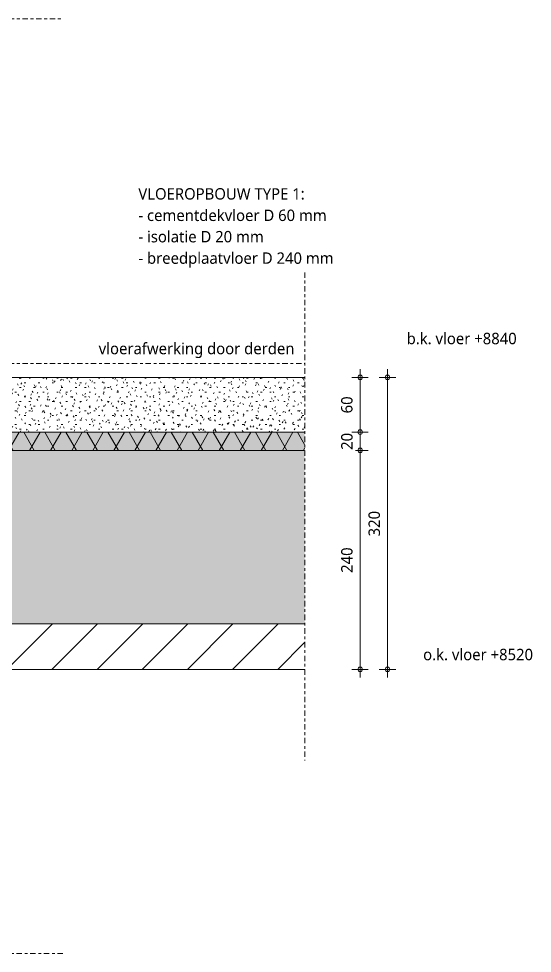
# Model space of a CAD drawing. Header units: millimetres. Extents: x -435 to 27166, y -19117 to 26500.
# Drawn here: x 8091 to 8655, y 7965 to 8989 of the extents above; entities that cross this region are included whole.
import ezdxf

# ---------------------------------------------------------------- set-up
doc = ezdxf.new("R2010")
doc.units = ezdxf.units.MM
doc.linetypes.add('MV_center', pattern=[15, 6, -3, 3, -3])
for name, color, linetype, lineweight in [('A-ANNO-DIMS', 211, 'Continuous', 13), ('A-ANNO-DIMS-5', 211, 'Continuous', 13), ('A-DETL', 90, 'Continuous', 13), ('A-DETL-GENF', 92, 'Continuous', 18), ('G-ANNO-TEXT', 231, 'Continuous', 13)]:
    doc.layers.add(name, color=color, linetype=linetype, lineweight=lineweight)
doc.styles.add('Segoe UI_3', font='segoeui.ttf', dxfattribs={"height": 12.5})
doc.styles.add('Segoe UI_B', font='segoeui.ttf', dxfattribs={"height": 12.5})
doc.dimstyles.new('2_5_mm_4', dxfattribs={"dimscale": 304.8, "dimtxt": 13.092049, "dimasz": 0.016404, "dimexe": 0.029528, "dimexo": 0.0625, "dimgap": 0.014764, "dimtad": 1, "dimdec": 0, "dimzin": 0, "dimdsep": 46, "dimtxsty": 'Segoe UI_3', "dimblk1": 'DOTBLANK', "dimblk2": 'DOTBLANK', "dimsah": 1, "dimcen": 0.09, "dimdle": 0.029528, "dimazin": 0, "dimtfac": 1, "dimtdec": 4, "dimtix": 1, "dimtmove": 0, "dimatfit": 3, "dimfxl": 0.029528, "dimfxlon": 1, "dimtvp": 1, "dimtfill": 1, "dimtolj": 1, "dimtzin": 0, "dimarcsym": 2})

# ---------------------------------------------------------------- blocks, each defined once
blk = doc.blocks.new('42 isolatie - Type 1-V103-Details Appartement')
at = {"layer": 'A-DETL-GENF'}
blk.add_hatch(color=256, dxfattribs=at).paths.add_polyline_path([(40.8, -0.8), (40.8, -20.8), (423.4, -20.8), (423.4, -0.8), (298.3, -0.8)])
at = {"layer": 'A-DETL-GENF', "lineweight": 13}
h = blk.add_hatch(dxfattribs=at)
h.set_pattern_fill('FP_79', color=256, style=0, pattern_type=2)
h.set_pattern_definition([(300, (-2355.522, -120.812), (-17.32051, -10), []), (240, (-2355.522, -120.812), (-17.32051, 10), [])])
h.paths.add_polyline_path([(40.8, -0.8), (40.8, -20.8), (423.4, -20.8), (423.4, -0.8), (298.3, -0.8)])
at = {"layer": 'A-DETL-GENF'}
for p, q in [((423.4, -0.8), (40.8, -0.8)), ((423.4, -0.8), (40.8, -0.8)), ((423.4, -10.8), (423.4, -0.8)), ((423.4, -10.8), (423.4, -0.8)), ((423.4, -20.8), (423.4, -10.8)), ((423.4, -20.8), (423.4, -10.8)), ((40.8, -20.8), (413.4, -20.8)), ((40.8, -20.8), (413.4, -20.8)), ((413.4, -20.8), (423.4, -20.8))]:
    blk.add_line(p, q, dxfattribs=at)
blk = doc.blocks.new('NLRS_00_DI_maskeer - Type 1-4234977-Details Appartement')
at = {"layer": 'A-DETL-GENF', "linetype": 'MV_center'}
blk.add_line((-100, 0), (435, 0), dxfattribs=at)
blk = doc.blocks.new('NLRS_00_DI_maskeer - Type 1-4234980-Details Appartement')
at = {"layer": 'A-DETL-GENF', "linetype": 'MV_center'}
blk.add_line((-100, 0), (829.5, 0), dxfattribs=at)
blk = doc.blocks.new('NLRS_00_DI_maskeer - Type 1-4234978-Details Appartement')
at = {"layer": 'A-DETL-GENF', "linetype": 'MV_center'}
blk.add_line((830, 0), (-100, 0), dxfattribs=at)
blk = doc.blocks.new('DIMBLOCK439-Details Appartement')
at = {"layer": 'A-ANNO-DIMS-5'}
for p, q in [((8465.8, 8516.4), (8456.8, 8516.4)), ((8465.8, 8267.4), (8465.8, 8516.4)), ((8465.8, 8516.4), (8474.8, 8516.4)), ((8465.8, 8276.4), (8456.8, 8276.4)), ((8465.8, 8276.4), (8474.8, 8276.4))]:
    blk.add_line(p, q, dxfattribs=at)
for centre in [(8465.8, 8516.4), (8465.8, 8276.4)]:
    blk.add_circle(centre, 2.5, dxfattribs=at)
at = {"layer": 'A-ANNO-DIMS-5', "color": 0, "insert": (8445, 8382.1), "char_height": 12.5, "width": 34.277, "attachment_point": 1, "rotation": 90, "line_spacing_factor": 1.142579, "style": 'Segoe UI_3', "bg_fill": 3, "box_fill_scale": 1.25, "bg_fill_color": 9, "bg_fill_true_color": 13158600, "bg_fill_transparency": 0}
blk.add_mtext('240', dxfattribs=at)
blk = doc.blocks.new('_DotBlank')
at = {"color": 0, "linetype": 'ByBlock', "lineweight": -2}
blk.add_line((-0.5, 0), (-1, 0), dxfattribs=at)
blk.add_circle((0, 0), 0.5, dxfattribs=at)
blk = doc.blocks.new('DIMBLOCK440-Details Appartement')
at = {"layer": 'A-ANNO-DIMS-5'}
for p, q in [((8465.8, 8536.4), (8456.8, 8536.4)), ((8465.8, 8516.4), (8465.8, 8536.4)), ((8465.8, 8536.4), (8474.8, 8536.4)), ((8465.8, 8516.4), (8456.8, 8516.4)), ((8465.8, 8516.4), (8474.8, 8516.4))]:
    blk.add_line(p, q, dxfattribs=at)
for centre in [(8465.8, 8536.4), (8465.8, 8516.4)]:
    blk.add_circle(centre, 2.5, dxfattribs=at)
at = {"layer": 'A-ANNO-DIMS-5', "color": 0, "insert": (8445, 8516.9), "char_height": 12.5, "width": 22.852, "attachment_point": 1, "rotation": 90, "line_spacing_factor": 1.142579, "style": 'Segoe UI_3', "bg_fill": 3, "box_fill_scale": 1.25, "bg_fill_color": 9, "bg_fill_true_color": 13158600, "bg_fill_transparency": 0}
blk.add_mtext('20', dxfattribs=at)
blk = doc.blocks.new('DIMBLOCK441-Details Appartement')
at = {"layer": 'A-ANNO-DIMS-5'}
for p, q in [((8465.8, 8536.4), (8465.8, 8605.4)), ((8465.8, 8596.4), (8456.8, 8596.4)), ((8465.8, 8596.4), (8474.8, 8596.4)), ((8465.8, 8536.4), (8456.8, 8536.4)), ((8465.8, 8536.4), (8474.8, 8536.4))]:
    blk.add_line(p, q, dxfattribs=at)
for centre in [(8465.8, 8596.4), (8465.8, 8536.4)]:
    blk.add_circle(centre, 2.5, dxfattribs=at)
at = {"layer": 'A-ANNO-DIMS-5', "color": 0, "insert": (8445, 8556.9), "char_height": 12.5, "width": 22.852, "attachment_point": 1, "rotation": 90, "line_spacing_factor": 1.142579, "style": 'Segoe UI_3', "bg_fill": 3, "box_fill_scale": 1.25, "bg_fill_color": 9, "bg_fill_true_color": 13158600, "bg_fill_transparency": 0}
blk.add_mtext('60', dxfattribs=at)
blk = doc.blocks.new('DIMBLOCK442-Details Appartement')
at = {"layer": 'A-ANNO-DIMS-5'}
for p, q in [((8495.8, 8267.4), (8495.8, 8605.4)), ((8495.8, 8596.4), (8486.8, 8596.4)), ((8495.8, 8596.4), (8504.8, 8596.4)), ((8495.8, 8276.4), (8486.8, 8276.4)), ((8495.8, 8276.4), (8504.8, 8276.4))]:
    blk.add_line(p, q, dxfattribs=at)
for centre in [(8495.8, 8596.4), (8495.8, 8276.4)]:
    blk.add_circle(centre, 2.5, dxfattribs=at)
at = {"layer": 'A-ANNO-DIMS-5', "color": 0, "insert": (8475, 8422.1), "char_height": 12.5, "width": 34.277, "attachment_point": 1, "rotation": 90, "line_spacing_factor": 1.142579, "style": 'Segoe UI_3', "bg_fill": 3, "box_fill_scale": 1.25, "bg_fill_color": 9, "bg_fill_true_color": 13158600, "bg_fill_transparency": 0}
blk.add_mtext('320', dxfattribs=at)

msp = doc.modelspace()

# ---------------------------------------------------------------- hatches: boundary and pattern name
at = {"layer": 'A-DETL-GENF', "lineweight": 13}
h = msp.add_hatch(dxfattribs=at)
h.set_pattern_fill('FP_17', color=254, style=0, pattern_type=2)
h.set_pattern_definition([(0, (0, 0), (20.32, 5.08), [1.676, -13.564, 1.676, -13.564, -81.28]), (0, (0, 0), (20.32, 5.08), [-30.48, 1.676, -28.804, 1.676, -13.564, -35.56]), (0, (0, 0), (20.32, 5.08), [-76.2, 1.676, -8.484, 1.676, -23.724]), (120, (7.62, 2.54), (-14.559409, 15.0576362), [1.676, -13.564, 1.676, -13.564, -81.28]), (120, (7.62, 2.54), (-14.559409, 15.0576362), [-30.48, 1.676, -28.804, 1.676, -13.564, -35.56]), (120, (7.62, 2.54), (-14.559409, 15.0576362), [-76.2, 1.676, -8.484, 1.676, -23.724]), (240, (10.16, 12.7), (-5.760591, -20.1376362), [1.676, -13.564, 1.676, -13.564, -81.28]), (240, (10.16, 12.7), (-5.760591, -20.1376362), [-30.48, 1.676, -28.804, 1.676, -13.564, -35.56]), (240, (10.16, 12.7), (-5.760591, -20.1376362), [-76.2, 1.676, -8.484, 1.676, -23.724])])
h.paths.add_polyline_path([(8147.5, 8536.4), (8405.1, 8536.4), (8405.1, 8596.4), (8032.5, 8596.4), (8032.5, 8536.4)])
at = {"layer": 'A-DETL-GENF'}
msp.add_hatch(color=9, dxfattribs=at).paths.add_polyline_path([(8020, 8276.4), (8020, 8326.4), (8405.1, 8326.4), (8405.1, 8516.4), (7920.5, 8516.4), (7920.5, 8276.4)])
at = {"layer": 'A-DETL-GENF', "lineweight": 13}
h = msp.add_hatch(dxfattribs=at)
h.set_pattern_fill('FP_78', color=250, style=0, pattern_type=2)
h.set_pattern_definition([(45, (0, 0), (-24.74874, 24.74874), [])])
h.paths.add_polyline_path([(8035.5, 8276.4), (8405.1, 8276.4), (8405.1, 8326.4), (8020, 8326.4), (8020, 8276.4), (8027.5, 8276.4)])

# ---------------------------------------------------------------- linework, layer by layer
at = {"layer": 'A-DETL', "linetype": 'MV_center', "lineweight": 18}
msp.add_line((8035.5, 8611.4), (8405.1, 8611.4), dxfattribs=at)
at = {"layer": 'A-DETL', "lineweight": 18}
for p, q in [((8405.1, 8596.4), (8032.5, 8596.4)), ((8405.1, 8326.4), (8020, 8326.4)), ((8035.5, 8276.4), (8405.1, 8276.4)), ((8198.5, 8276.4), (8258.5, 8276.4))]:
    msp.add_line(p, q, dxfattribs=at)

# ---------------------------------------------------------------- block references
at = {"layer": 'A-DETL-GENF', "linetype": 'MV_center'}
for name, p, rotation in [('NLRS_00_DI_maskeer - Type 1-4234978-Details Appartement', (8040.5, 8989.4), 180), ('NLRS_00_DI_maskeer - Type 1-4234977-Details Appartement', (8405.1, 8611.4), 270), ('NLRS_00_DI_maskeer - Type 1-4234980-Details Appartement', (8040, 7965.2), 180)]:
    msp.add_blockref(name, p, dxfattribs=dict(at, rotation=rotation))
at = {"layer": 'A-DETL-GENF', "rotation": 180}
msp.add_blockref('42 isolatie - Type 1-V103-Details Appartement', (8445.8, 8515.6), dxfattribs=at)

# ---------------------------------------------------------------- texts
at = {"layer": 'G-ANNO-TEXT', "color": 7, "char_height": 12.5, "attachment_point": 1}
for s, insert, width, style in [('VLOEROPBOUW TYPE 1:', (8222.6, 8803.7), 240.907, 'Segoe UI_B'), ('- cementdekvloer D 60 mm', (8222.6, 8780.2), 257.342, 'Segoe UI_3'), ('- isolatie D 20 mm', (8222.6, 8756.8), 173.565, 'Segoe UI_3'), ('- breedplaatvloer D 240 mm', (8222.6, 8733.3), 266.16, 'Segoe UI_3'), ('b.k. vloer +8840', (8516.8, 8645.2), 150.717, 'Segoe UI_3'), ('vloerafwerking door derden', (8179.1, 8634.2), 260.548, 'Segoe UI_3'), ('o.k. vloer +8520', (8534.9, 8298.9), 150.717, 'Segoe UI_3')]:
    msp.add_mtext(s, dxfattribs=dict(at, insert=insert, width=width, style=style))

# ---------------------------------------------------------------- dimensions: what is measured, and where the dimension line sits
at = {"layer": 'A-ANNO-DIMS'}
dim = msp.add_linear_dim(base=(8465.8, 8516.4), p1=(8456.8, 8276.4), p2=(8456.8, 8516.4), angle=90, dimstyle='2_5_mm_4', override={"dimpost": '<>', "dimfxl": 240}, dxfattribs=at)
dim.commit()
dim.dimension.update_dxf_attribs({"geometry": 'DIMBLOCK439-Details Appartement', "text_midpoint": (8454.9, 8396.4)})

# ---------------------------------------------------------------- next in the draw order: dimensions: what is measured, and where the dimension line sits
dim = msp.add_linear_dim(base=(8465.8, 8536.4), p1=(8456.8, 8516.4), p2=(8456.8, 8536.4), angle=90, dimstyle='2_5_mm_4', override={"dimpost": '<>', "dimfxl": 20}, dxfattribs=at)
dim.commit()
dim.dimension.update_dxf_attribs({"geometry": 'DIMBLOCK440-Details Appartement', "text_midpoint": (8454.9, 8526.4)})

# ---------------------------------------------------------------- next in the draw order: dimensions: what is measured, and where the dimension line sits
dim = msp.add_linear_dim(base=(8465.8, 8596.4), p1=(8456.8, 8536.4), p2=(8456.8, 8596.4), angle=90, dimstyle='2_5_mm_4', override={"dimpost": '<>', "dimfxl": 60}, dxfattribs=at)
dim.commit()
dim.dimension.update_dxf_attribs({"geometry": 'DIMBLOCK441-Details Appartement', "text_midpoint": (8454.9, 8566.4)})

# ---------------------------------------------------------------- next in the draw order: dimensions: what is measured, and where the dimension line sits
dim = msp.add_linear_dim(base=(8495.8, 8596.4), p1=(8486.8, 8276.4), p2=(8486.8, 8596.4), angle=90, dimstyle='2_5_mm_4', override={"dimpost": '<>', "dimfxl": 320}, dxfattribs=at)
dim.commit()
dim.dimension.update_dxf_attribs({"geometry": 'DIMBLOCK442-Details Appartement', "text_midpoint": (8484.9, 8436.4)})

doc.saveas('drawing.dxf')
